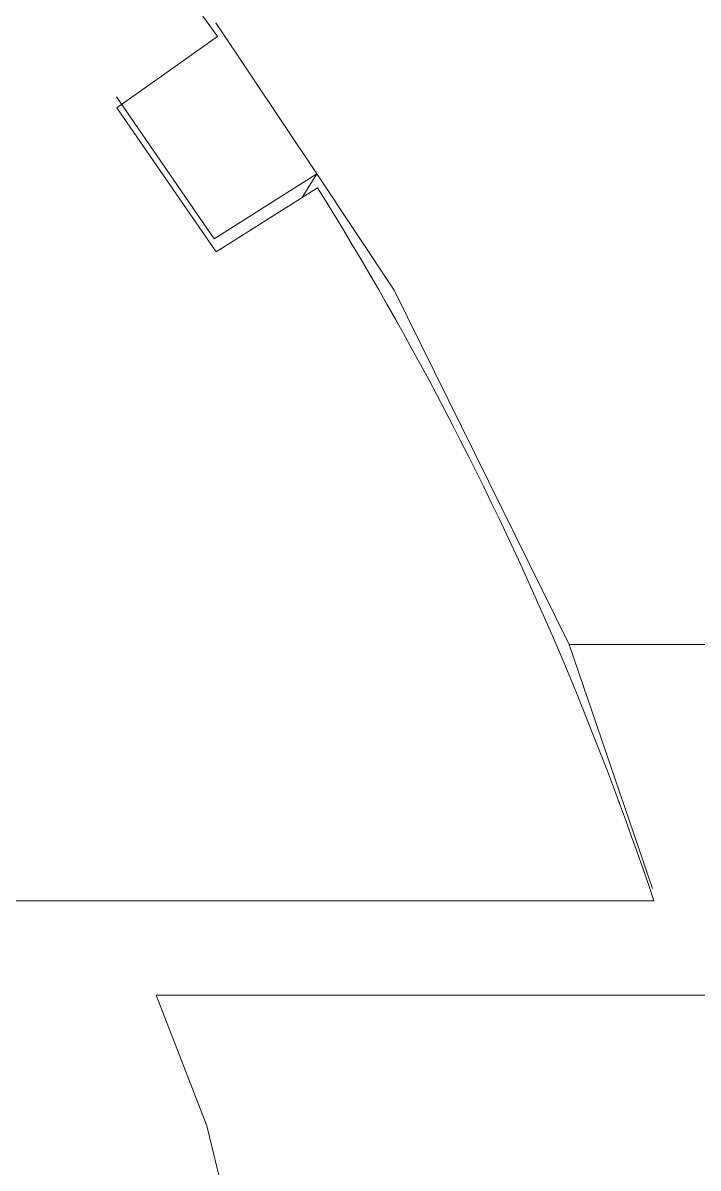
# Model space of a CAD drawing. Header units: inches. Extents: x -827 to 154, y -802 to 207.
# Drawn here: x -501.356 to -499.743, y -206.878 to -204.142 of the extents above; entities that cross this region are included whole.
import ezdxf

# ---------------------------------------------------------------- set-up
doc = ezdxf.new("R2010")
doc.units = ezdxf.units.IN
doc.header["$MEASUREMENT"] = 0
doc.layers.add('Layer0', color=7, linetype='Continuous', lineweight=9)
doc.layers.add('Miter_Saw_Station_skp', color=8, linetype='Continuous', lineweight=9)

# ---------------------------------------------------------------- blocks, each defined once
blk = doc.blocks.new('Miter_Saw_Station_skp_111-402551-Level 1')
at = {"layer": 'Layer0'}
for p, q in [((0.0142, 5.8898), (0, 5.9319)), ((2.0108, 5.9319), (0, 5.9319)), ((0, 5.9319), (0.0142, 5.8898)), ((0, 5.9319), (2.0108, 5.9319)), ((0.0142, 5.8898), (0.0287, 5.8478)), ((0.0142, 5.8898), (0.0287, 5.8478)), ((0.0287, 5.8478), (0.0433, 5.8059)), ((0.0287, 5.8478), (0.0433, 5.8059)), ((0.0433, 5.8059), (0.0582, 5.7641)), ((0.0433, 5.8059), (0.0582, 5.7641)), ((0.0582, 5.7641), (0.0733, 5.7223)), ((0.0582, 5.7641), (0.0733, 5.7223)), ((0.0733, 5.7223), (0.0886, 5.6806)), ((0.0733, 5.7223), (0.0886, 5.6806)), ((0.0886, 5.6806), (0.1041, 5.639)), ((0.0886, 5.6806), (0.1041, 5.639)), ((0.1041, 5.639), (0.1198, 5.5975)), ((0.1041, 5.639), (0.1198, 5.5975)), ((0.1198, 5.5975), (0.1357, 5.556)), ((0.1198, 5.5975), (0.1357, 5.556)), ((0.1357, 5.556), (0.1519, 5.5147)), ((0.1357, 5.556), (0.1519, 5.5147)), ((0.1519, 5.5147), (0.1682, 5.4734)), ((0.1519, 5.5147), (0.1682, 5.4734)), ((0.1682, 5.4734), (0.1848, 5.4322)), ((0.1682, 5.4734), (0.1848, 5.4322)), ((0.1848, 5.4322), (0.2016, 5.3911)), ((0.1848, 5.4322), (0.2016, 5.3911)), ((0.2016, 5.3911), (0.2186, 5.3501)), ((0.2016, 5.3911), (0.2186, 5.3501)), ((0.2186, 5.3501), (0.2358, 5.3091)), ((0.2186, 5.3501), (0.2358, 5.3091)), ((0.2358, 5.3091), (0.2532, 5.2683)), ((0.2358, 5.3091), (0.2532, 5.2683)), ((0.2532, 5.2683), (0.2708, 5.2275)), ((0.2532, 5.2683), (0.2708, 5.2275)), ((0.2708, 5.2275), (0.2886, 5.1868)), ((0.2708, 5.2275), (0.2886, 5.1868)), ((0.2886, 5.1868), (0.3066, 5.1463)), ((0.2886, 5.1868), (0.3066, 5.1463)), ((0.3066, 5.1463), (0.3248, 5.1058)), ((0.3066, 5.1463), (0.3248, 5.1058)), ((0.3248, 5.1058), (0.3433, 5.0654)), ((0.3248, 5.1058), (0.3433, 5.0654)), ((0.3433, 5.0654), (0.3619, 5.0251)), ((0.3433, 5.0654), (0.3619, 5.0251)), ((0.3619, 5.0251), (0.3808, 4.9849)), ((0.3619, 5.0251), (0.3808, 4.9849)), ((0.3808, 4.9849), (0.3998, 4.9448)), ((0.3808, 4.9849), (0.3998, 4.9448)), ((0.3998, 4.9448), (0.4191, 4.9048)), ((0.3998, 4.9448), (0.4191, 4.9048)), ((0.4191, 4.9048), (0.4386, 4.8648)), ((0.4191, 4.9048), (0.4386, 4.8648)), ((0.4386, 4.8648), (0.4582, 4.825)), ((0.4386, 4.8648), (0.4582, 4.825)), ((0.4582, 4.825), (0.4781, 4.7853)), ((0.4582, 4.825), (0.4781, 4.7853)), ((0.4781, 4.7853), (0.4982, 4.7457)), ((0.4781, 4.7853), (0.4982, 4.7457)), ((0.4982, 4.7457), (0.5185, 4.7062)), ((0.4982, 4.7457), (0.5185, 4.7062)), ((0.5185, 4.7062), (0.5389, 4.6668)), ((0.5185, 4.7062), (0.5389, 4.6668)), ((0.5389, 4.6668), (0.5596, 4.6275)), ((0.5389, 4.6668), (0.5596, 4.6275)), ((0.5596, 4.6275), (0.5805, 4.5883)), ((0.5596, 4.6275), (0.5805, 4.5883)), ((0.5805, 4.5883), (0.6016, 4.5492)), ((0.5805, 4.5883), (0.6016, 4.5492)), ((0.6016, 4.5492), (0.6229, 4.5103)), ((0.6016, 4.5492), (0.6229, 4.5103)), ((0.6229, 4.5103), (0.6443, 4.4714)), ((0.6229, 4.5103), (0.6443, 4.4714)), ((0.6443, 4.4714), (0.666, 4.4326)), ((0.6443, 4.4714), (0.666, 4.4326)), ((0.666, 4.4326), (0.6879, 4.394)), ((0.666, 4.4326), (0.6879, 4.394)), ((0.6879, 4.394), (0.7099, 4.3555)), ((0.6879, 4.394), (0.7099, 4.3555)), ((0.7099, 4.3555), (0.7322, 4.3171)), ((0.7099, 4.3555), (0.7322, 4.3171)), ((0.7322, 4.3171), (0.7547, 4.2787)), ((0.7322, 4.3171), (0.7547, 4.2787)), ((0.7547, 4.2787), (0.7773, 4.2406)), ((0.7547, 4.2787), (0.7773, 4.2406)), ((0.8669, 4.0937), (1.1282, 4.2592)), ((1.1282, 4.2592), (0.8669, 4.0937)), ((1.384, 3.8878), (1.1282, 4.2592)), ((1.1282, 4.2592), (1.384, 3.8878)), ((0.7773, 4.2406), (0.8002, 4.2025)), ((0.7773, 4.2406), (0.8002, 4.2025)), ((0.8002, 4.2025), (0.8232, 4.1645)), ((0.8002, 4.2025), (0.8232, 4.1645)), ((0.8232, 4.1645), (0.8465, 4.1267)), ((0.8232, 4.1645), (0.8465, 4.1267)), ((0.8465, 4.1267), (0.8669, 4.0937)), ((0.8465, 4.1267), (0.8669, 4.0937)), ((1.384, 3.8878), (1.1251, 3.7037)), ((1.1251, 3.7037), (1.384, 3.8878)), ((1.1251, 3.7037), (1.1402, 3.6822)), ((1.1402, 3.6822), (1.1251, 3.7037)), ((1.1402, 3.6822), (1.1659, 3.646)), ((1.1402, 3.6822), (1.1659, 3.646))]:
    blk.add_line(p, q, dxfattribs=at)
blk = doc.blocks.new('Miter_Saw_Station_skp_86-402526-Level 1')
blk.add_blockref('Miter_Saw_Station_skp_111-402551-Level 1', (0, 0))
blk = doc.blocks.new('Miter_Saw_Station_skp_85-402525-Level 1')
at = {"layer": 'Layer0'}
for p, q in [((6.201, 7.4685), (6.4295, 6.5246)), ((6.201, 7.4685), (6.4295, 6.5246)), ((6.4295, 6.5246), (6.5596, 6.1877)), ((6.5596, 6.1877), (6.4295, 6.5246)), ((3.0693, 6.1877), (6.5596, 6.1877)), ((6.5596, 6.1877), (3.0693, 6.1877)), ((5.4955, 5.2839), (5.281, 5.9124)), ((5.4955, 5.2839), (5.281, 5.9124)), ((5.4955, 5.2839), (4.1459, 5.2839)), ((5.4955, 5.2839), (4.1459, 5.2839)), ((5.4955, 5.2839), (5.9462, 4.3701)), ((5.4955, 5.2839), (5.9462, 4.3701)), ((5.9462, 4.3701), (6.1462, 4.0707)), ((5.9462, 4.3701), (6.1462, 4.0707)), ((6.1462, 4.0707), (6.4103, 4.238)), ((6.1462, 4.0707), (6.4103, 4.238)), ((6.4103, 4.238), (6.6623, 3.8723)), ((6.6623, 3.8723), (6.4103, 4.238)), ((6.184, 4.1314), (6.1462, 4.0707)), ((6.184, 4.1314), (6.1462, 4.0707)), ((6.1462, 4.0707), (6.4063, 3.6814)), ((6.4063, 3.6814), (6.1462, 4.0707))]:
    blk.add_line(p, q, dxfattribs=at)
blk = doc.blocks.new('Miter_Saw_Station_skp_24-402464-Level 1')
at = {"rotation": 90.00000000000001}
for name, p in [('Miter_Saw_Station_skp_85-402525-Level 1', (25.3046, 0.0713)), ('Miter_Saw_Station_skp_86-402526-Level 1', (25.2921, 5.3485))]:
    blk.add_blockref(name, p, dxfattribs=at)
blk = doc.blocks.new('Miter_Saw_Station_skp_1-402441-Level 1')
at = {"xscale": 0.9269999999999998, "yscale": 0.9269999999999998, "zscale": 0.9269999999999998, "rotation": 180}
blk.add_blockref('Miter_Saw_Station_skp_24-402464-Level 1', (27.9036, 71.9204), dxfattribs=at)
blk = doc.blocks.new('Miter_Saw_Station_skp-402418-Level 1')
blk.add_blockref('Miter_Saw_Station_skp_1-402441-Level 1', (0, 0))

msp = doc.modelspace()

# ---------------------------------------------------------------- block references
at = {"layer": 'Miter_Saw_Station_skp', "color": 7, "rotation": 269.9999999999997}
msp.add_blockref('Miter_Saw_Station_skp-402418-Level 1', (-566.811294, -196.282674), dxfattribs=at)

doc.saveas('drawing.dxf')
